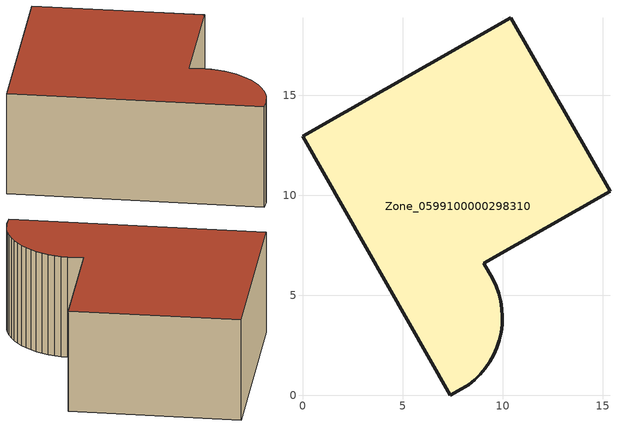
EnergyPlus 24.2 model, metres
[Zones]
Zone_0599100000298310
 floor ground (C_G): 9.51,5.82 9.68,5.46 9.81,5.09 9.91,4.71 9.97,4.32 9.99,3.93 9.98,3.54 9.93,3.15 9.84,2.76 9.71,2.39 9.56,2.03 9.36,1.69 9.14,1.36 8.88,1.06 8.6,0.79 8.3,0.54 7.97,0.33 7.38,0 0,12.94 10.42,18.88 15.37,10.2 9.05,6.6 z0
 wall outside (C_F): 8.6,0.79 8.88,1.06 9.14,1.36 9.36,1.69 9.56,2.03 9.71,2.39 9.84,2.76 9.93,3.15 9.98,3.54 9.99,3.93 9.97,4.32 9.91,4.71 9.81,5.09 9.68,5.46 9.51,5.82 9.05,6.6 15.37,10.2 10.42,18.88 0,12.94 7.38,0 7.97,0.33 8.3,0.54 8.6,0.79 z0:6.33
 roof outside (C_R): 9.51,5.82 9.05,6.6 15.37,10.2 10.42,18.88 0,12.94 7.38,0 7.97,0.33 8.3,0.54 8.6,0.79 8.88,1.06 9.14,1.36 9.36,1.69 9.56,2.03 9.71,2.39 9.84,2.76 9.93,3.15 9.98,3.54 9.99,3.93 9.97,4.32 9.91,4.71 9.81,5.09 9.68,5.46 z6.33
[BUILDING]
Pand.0599100000298310: North Axis=0; Terrain=City; Loads Convergence Tolerance Value=0.04; Temperature Convergence Tolerance Value=0.4; Solar Distribution=FullExterior; Maximum Number of Warmup Days=25; Minimum Number of Warmup Days=1
[Site:Location]
Rotterdam.The.Hague.AP_ZH_NLD Design_Conditions: Latitude=51.96; Longitude=4.45; Time Zone=1; Elevation=-4.5
[SITE:GROUNDTEMPERATURE:BUILDINGSURFACE]
18, 18, 18, 18, 18, 18, 18, 18, 18, 18, 18, 18
[MATERIAL] Thermal Absorptance=0.9; Solar Absorptance=0.7; Visible Absorptance=0.7
Name | Roughness | Thickness | Conductivity | Density | Specific Heat
G.D.1975-1991 | MediumSmooth | 0.15 | 0.288461 | 540 | 1210
F.D.1975-1991 | Rough | 0.3 | 0.230769 | 1920 | 840
R.D.1975-1991 | MediumRough | 0.2 | 0.153846 | 1500 | 1000
[CONSTRUCTION]
C_G: G.D.1975-1991
C_F: F.D.1975-1991
C_R: R.D.1975-1991
[ZONE]
Zone_0599100000298310: Type=1; Multiplier=1; Ceiling Height=Autocalculate; Volume=Autocalculate; Floor Area=autocalculate; Part of Total Floor Area=Yes
[ZONEINFILTRATION:DESIGNFLOWRATE]
Infil_Zone_0599100000298310: Zone or ZoneList or Space or SpaceList=Zone_0599100000298310; Schedule=AlwaysOn; Design Flow Rate Calculation Method=Flow/Area; Flow Rate per Floor Area=0.0042; Constant Term Coefficient=1; Temperature Term Coefficient=0; Velocity Term Coefficient=0; Velocity Squared Term Coefficient=0
[HVACTEMPLATE:ZONE:IDEALLOADSAIRSYSTEM]
Zone_0599100000298310: Maximum Heating Supply Air Temperature=50; Minimum Cooling Supply Air Temperature=13; Maximum Heating Supply Air Humidity Ratio=0.0156; Minimum Cooling Supply Air Humidity Ratio=0.0077; Heating Limit=NoLimit; Cooling Limit=NoLimit; Dehumidification Control Type=ConstantSensibleHeatRatio; Cooling Sensible Heat Ratio=0.7; Dehumidification Setpoint=60; Humidification Control Type=None; Humidification Setpoint=30; Outdoor Air Method=None; Outdoor Air Flow Rate per Person=0.00944; Outdoor Air Flow Rate per Zone Floor Area=0; Outdoor Air Flow Rate per Zone=0; Demand Controlled Ventilation Type=None; Outdoor Air Economizer Type=NoEconomizer; Heat Recovery Type=None; Sensible Heat Recovery Effectiveness=0.7; Latent Heat Recovery Effectiveness=0.65
[ZONECONTROL:THERMOSTAT]
ThermostatControl_Zone_0599100000298310: Zone or ZoneList=Zone_0599100000298310; Control Type Schedule=DualSetpointControlType; Control 1=Thermostat_Zone_0599100000298310; Temperature Difference Between Cutout And Setpoint=0
[THERMOSTATSETPOINT:DUALSETPOINT]
Thermostat_Zone_0599100000298310: Heating Setpoint Temperature Schedule=HeatingSetpoint_Zone_0599100000298310; Cooling Setpoint Temperature Schedule=CoolingSetpoint_Zone_0599100000298310
[SCHEDULE:COMPACT]
HeatingSetpoint_Zone_0599100000298310: Through: 12/31, For: AllDays, Until: 24:00, 21
CoolingSetpoint_Zone_0599100000298310: Through: 12/31, For: AllDays, Until: 24:00, 24
DualSetpointControlType: Through: 12/31, For: AllDays, Until: 24:00, 4
AlwaysOn: Through: 12/31, For: AllDays, Until: 24:00, 1
